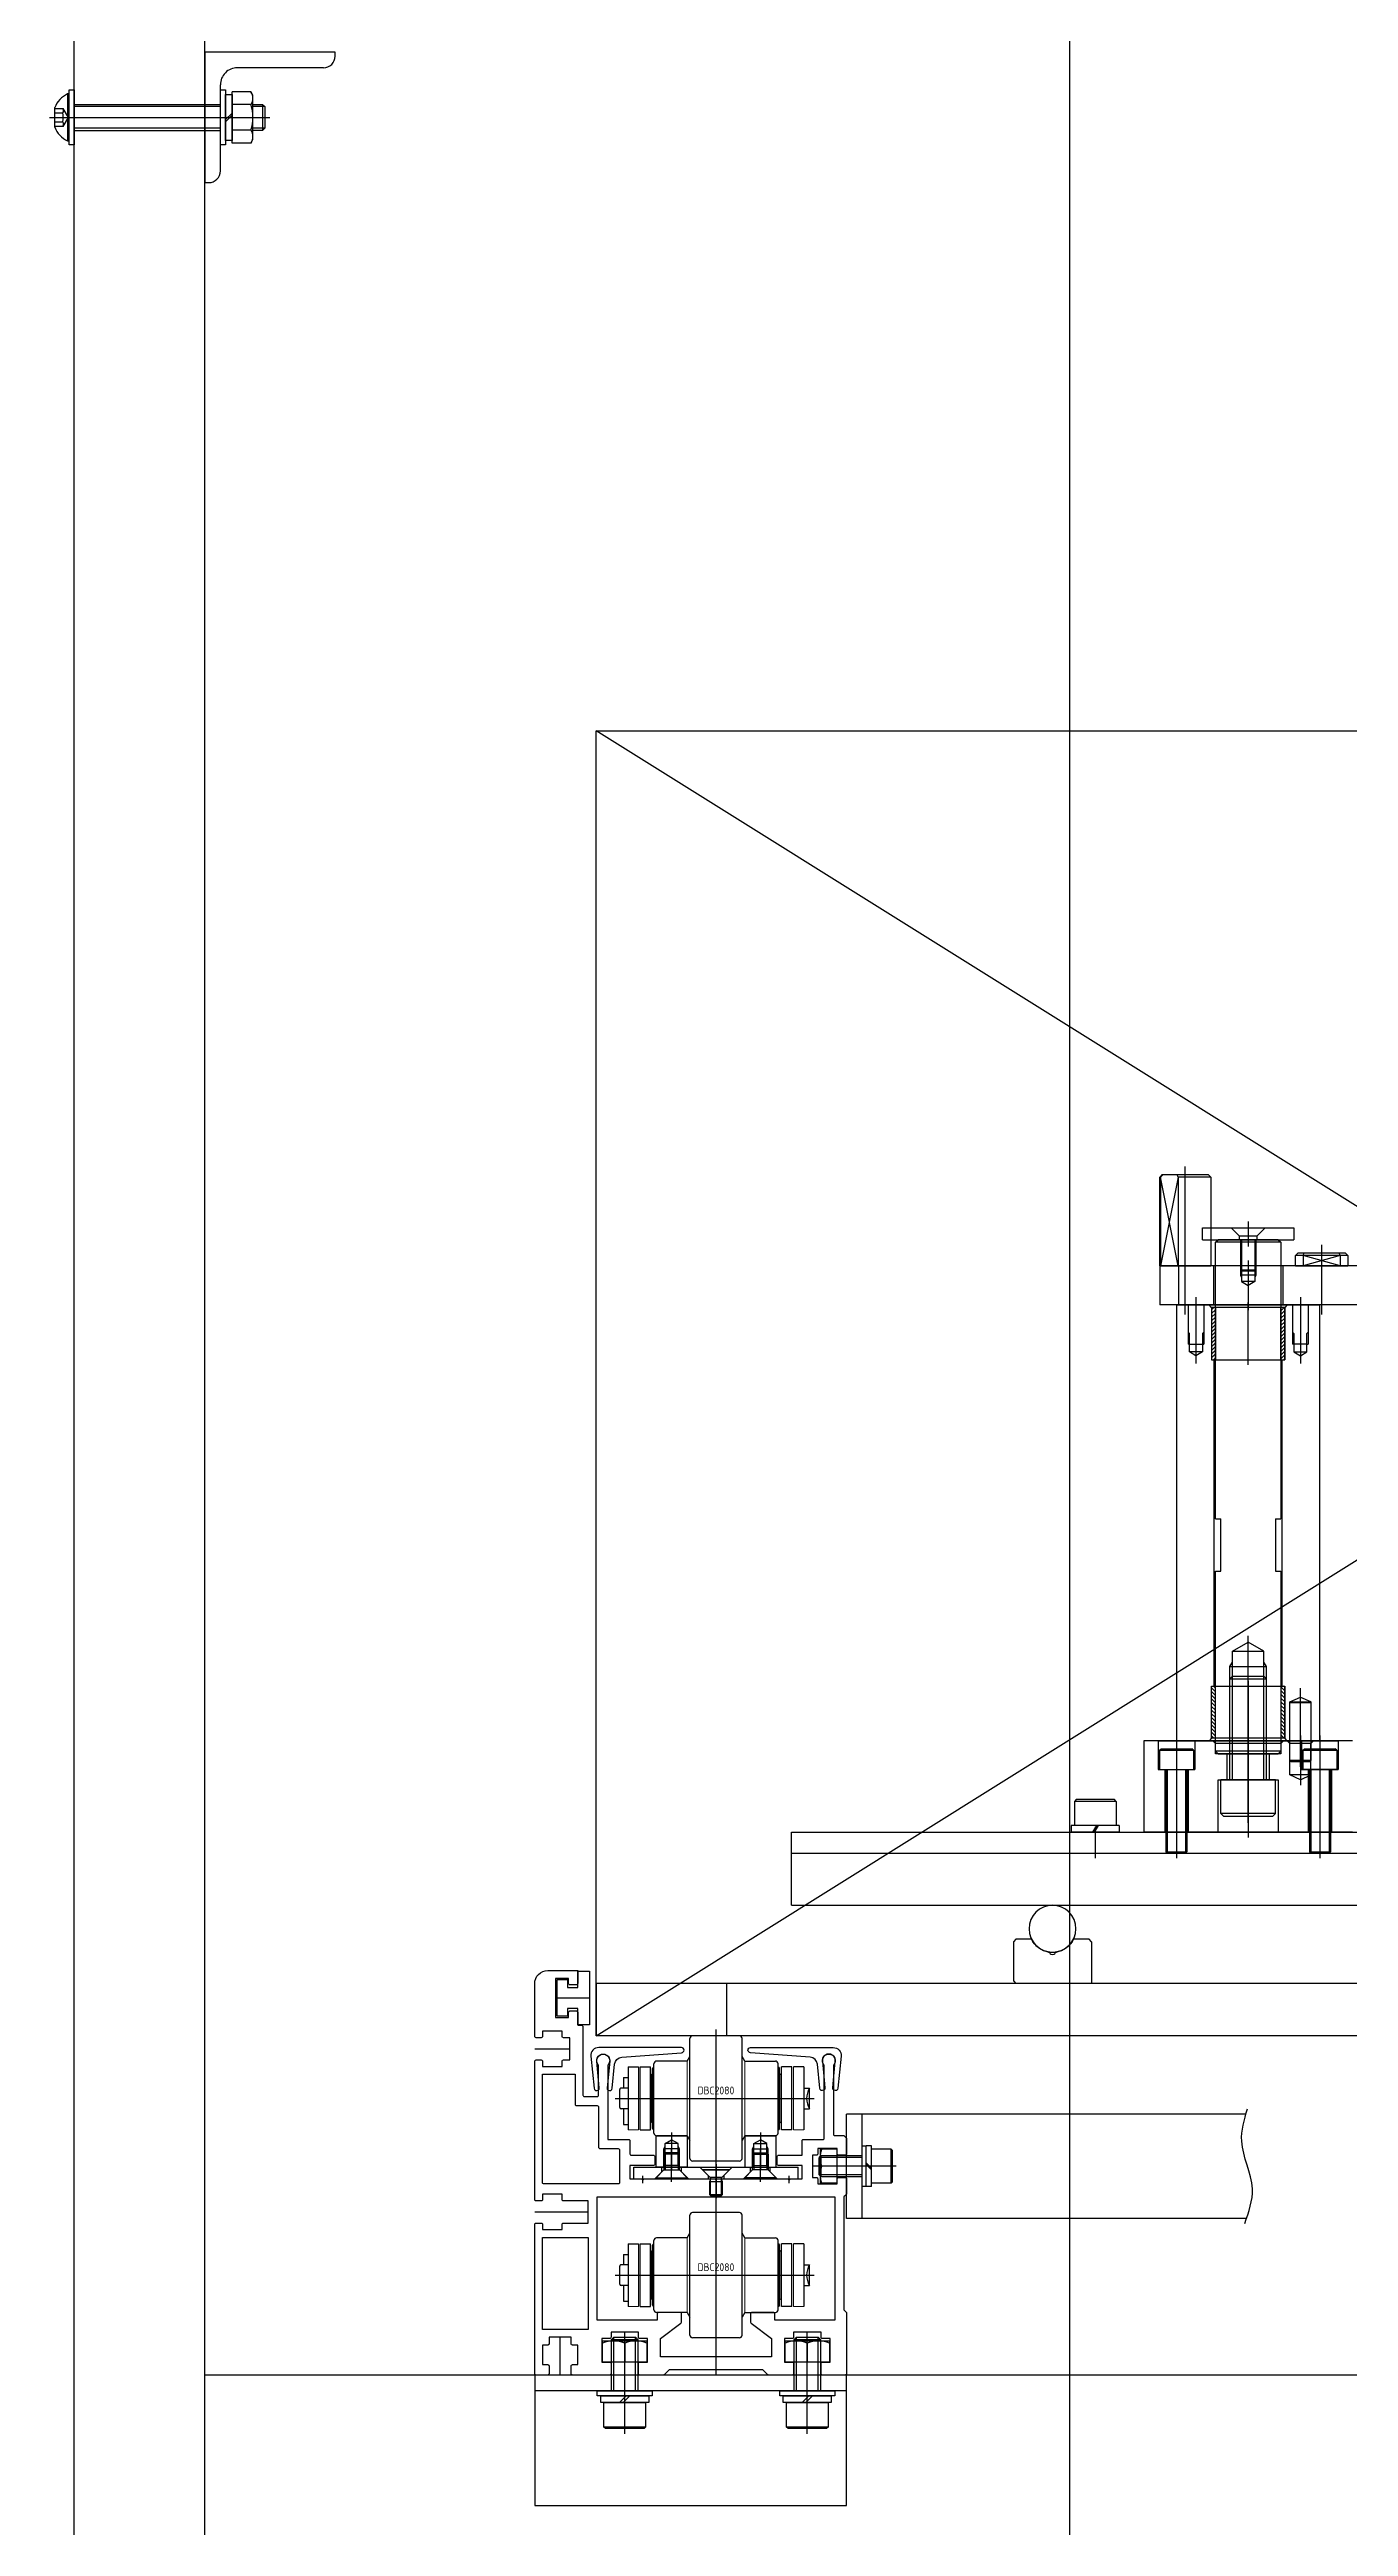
# Model space of a CAD drawing. Header units: millimetres. Extents: x 5349504 to 6791112, y -2212455 to -2153443.
# Drawn here: x 6344528 to 6345026, y -2200462 to -2199513 of the extents above; entities that cross this region are included whole.
import ezdxf

# ---------------------------------------------------------------- set-up
doc = ezdxf.new("R2010")
doc.units = ezdxf.units.MM
doc.header["$LTSCALE"] = 400
doc.linetypes.add('CEN', pattern=[62, 60, -1, 0, -1])
doc.layers.get('0').update_dxf_attribs({"lineweight": 9})
for name, color, linetype in [('CEN', 1, 'CEN'), ('EQUIP', 8, 'Continuous'), ('GRND', 8, 'Continuous')]:
    doc.layers.add(name, color=color, linetype=linetype)
doc.styles.add('F', font='isocp.shx', dxfattribs={"width": 0.8, "height": 3, "bigfont": 'whgtxt.shx'})

# ---------------------------------------------------------------- blocks, each defined once
blk = doc.blocks.new('A$C6F2A16E7')
for points in [[(-43.75, -85.25), (-40.75, -85.25, -0.414214), (-40.25, -85.75), (-40.25, -89.75, -0.414214), (-40.75, -90.25), (-55, -90.25, -0.414214), (-55.5, -89.75), (-55.5, -86.75, -0.414214), (-55, -86.25), (-53, -86.25), (-53, -78.75), (-55, -78.75, -0.414214), (-55.5, -78.25), (-55.5, -75.75), (-64, -75.75), (-64, -78.25, -0.414214), (-64.5, -78.75), (-66.5, -78.75), (-66.5, -86.25), (-64.5, -86.25, -0.414214), (-64, -86.75), (-64, -89.75, -0.414214), (-64.5, -90.25), (-69, -90.25, -0.414214), (-69.5, -89.75), (-69.5, -32.5, -0.414214), (-69, -32), (-67, -32, -0.414214), (-66.5, -32.5), (-66.5, -34.5), (-59, -34.5), (-59, -32.5, -0.414214), (-58.5, -32), (-49, -32), (-49, -23.5), (-58.5, -23.5, -0.414214), (-59, -23), (-59, -21), (-66.5, -21), (-66.5, -23, -0.414214), (-67, -23.5), (-69, -23.5, -0.414214), (-69.5, -23), (-69.5, 30, -0.414214), (-69, 30.5), (-67, 30.5, -0.414214), (-66.5, 30), (-66.5, 28), (-59, 28), (-59, 30, -0.414214), (-58.5, 30.5), (-56, 30.5), (-56, 39), (-58.5, 39, -0.414214), (-59, 39.5), (-59, 41.5), (-66.5, 41.5), (-66.5, 39.5, -0.414214), (-67, 39), (-69, 39, -0.414214), (-69.5, 39.5), (-69.5, 59.75, -0.414214), (-64.5, 64.75), (-53, 64.75), (-53, 59.75, -0.414214), (-53.5, 59.25), (-56, 59.25, -0.414214), (-56.5, 59.75), (-56.5, 61.75), (-61.5, 61.75), (-61.5, 46.75), (-56.5, 46.75), (-56.5, 48.75, -0.414214), (-56, 49.25), (-53.5, 49.25, -0.414214), (-53, 48.75), (-53, 43.75), (-51.5, 43.75, -0.414214), (-51, 43.25), (-51, 17, 0.414214), (-50.5, 16.5), (-45.5, 16.5, 0.414214), (-45, 17), (-45, 28.46, -2.448775), (-41.5, 28.46), (-41.5, 0), (-33.5, 0, -0.414214), (-33, -0.5), (-33, -5.5, 0.414214), (-32.5, -6), (-24, -6, -0.414214), (-23.5, -6.5), (-23.5, -9.5, -0.414214), (-24, -10), (-33, -10), (-33, -15.04), (-28.5, -15.04), (-28, -15.54), (-27.5, -15.04), (-0.5, -15.04), (0, -15.54), (0.5, -15.04), (27.5, -15.04), (28, -15.54), (28.5, -15.04), (33, -15.04), (33, -10), (24, -10, -0.414214), (23.5, -9.5), (23.5, -6.5, -0.414214), (24, -6), (33, -6), (33, -0.5, -0.414214), (33.5, 0), (41, 0, 0.414214), (41.5, 0.5), (41.5, 28.46, -2.448775), (45, 28.46), (45, 2, 0.414214), (45.5, 1.5), (49, 1.5), (49.85, 0.65, -0.198912), (50, 0.29), (50, -5.5, -0.414214), (49.5, -6), (47, -6, -0.414214), (46.5, -5.5), (46.5, -3.5), (39, -3.5), (39, -5.5, -0.414214), (38.5, -6), (37, -6), (37, -14.5), (38.5, -14.5, -0.414214), (39, -15), (39, -17), (46.5, -17), (46.5, -15, -0.414214), (47, -14.5), (49.5, -14.5, -0.414214), (50, -15), (50, -20.79, -0.198912), (49.85, -21.15), (49, -22), (49, -65.25), (49.85, -66.1, -0.198912), (50, -66.46), (50, -89.75, -0.414214), (49.5, -90.25), (40.75, -90.25, -0.414214), (40.25, -89.75), (40.25, -85.75, -0.414214), (40.75, -85.25), (43.75, -85.25), (43.75, -76.25), (40.75, -76.25, -0.414214), (40.25, -75.75), (40.25, -73.75), (29.75, -73.75), (29.75, -75.75, -0.414214), (29.25, -76.25), (26.25, -76.25), (26.25, -85.25), (29.25, -85.25, -0.414214), (29.75, -85.75), (29.75, -89.75, -0.414214), (29.25, -90.25), (20.21, -90.25, -0.198912), (19.85, -90.1), (18, -88.25), (-18, -88.25), (-19.85, -90.1, -0.198912), (-20.21, -90.25), (-29.25, -90.25, -0.414214), (-29.75, -89.75), (-29.75, -85.75, -0.414214), (-29.25, -85.25), (-26.25, -85.25), (-26.25, -76.25), (-29.25, -76.25, -0.414214), (-29.75, -75.75), (-29.75, -73.75), (-40.25, -73.75), (-40.25, -75.75, -0.414214), (-40.75, -76.25), (-43.75, -76.25)], [(-37, -4), (-37, -16.5, -0.414214), (-37.5, -17), (-66, -17, -0.414214), (-66.5, -16.5), (-66.5, 25), (-54, 25), (-54, 13.5, 0.414214), (-53.5, 13), (-45.5, 13, -0.414214), (-45, 12.5), (-45, -3, 0.414214), (-44.5, -3.5), (-37.5, -3.5, -0.414214)], [(-13.45, -70.4, 0.236068), (-13.25, -70), (-13.25, -66.75, 0.414214), (-13.75, -66.25), (-22, -66.25, 0.414214), (-22.5, -66.75), (-22.5, -69.25), (-45.5, -69.25), (-45.5, -22), (45.5, -22), (45.5, -69.25), (22.5, -69.25), (22.5, -66.75, 0.414214), (22, -66.25), (13.75, -66.25, 0.414214), (13.25, -66.75), (13.25, -70, 0.236068), (13.45, -70.4), (21.25, -76.25), (21.25, -83.25), (-21.25, -83.25), (-21.25, -76.25)]]:
    blk.add_lwpolyline(points, format="xyb", close=True)
blk.add_lwpolyline([(-66.5, -72.75), (-66.5, -37.5), (-49, -37.5), (-49, -72.75)], close=True)
at = {"layer": 'EQUIP'}
for p, q in [((-61.5, 54.25), (-53, 54.25)), ((-69.5, 34.75), (-56, 34.75)), ((0, -90.25), (0, 0)), ((-28, -16.66), (-28, -13.96)), ((28, -16.66), (28, -13.96)), ((50, -10.25), (37, -10.25)), ((-69.5, -27.75), (-49, -27.75)), ((-59.75, -90.25), (-59.75, -75.75)), ((-35, -90.25), (-35, -73.75)), ((35, -90.25), (35, -73.75))]:
    blk.add_line(p, q, dxfattribs=at)
blk = doc.blocks.new('A$C00A011E8')
for p, q in [((7.9, 10.25), (12.4, 10.25)), ((7.9, 4), (7.9, 10.25)), ((12.4, 10.25), (12.4, -10.25)), ((0, 7), (4, 7)), ((0, -7), (0, 7)), ((4, 7), (4, 4)), ((4, 4), (7.9, 4)), ((4, -7), (0, -7)), ((7.9, -4), (4, -4)), ((4, -4), (4, -7)), ((7.9, -10.25), (7.9, -4)), ((12.4, -10.25), (7.9, -10.25))]:
    blk.add_line(p, q)
at = {"layer": 'EQUIP'}
blk.add_line((0, 0), (12.4, 0), dxfattribs=at)
blk = doc.blocks.new('A$C70BC12A1')
blk.add_lwpolyline([(-6, 0), (6, 0), (6, 12), (-6, 12)], close=True)
at = {"layer": 'EQUIP'}
for p, q in [((-2.46, 9), (0, 10.42)), ((0, 13.2), (0, -1.2)), ((2.46, 9), (0, 10.42)), ((-3, 7), (-2.46, 7.94)), ((-3, 7), (3, 7)), ((-3, 0), (-3, 7)), ((-3, 0), (-2.46, 0.54)), ((-2.46, 9), (2.46, 9)), ((-2.46, 0.54), (-2.46, 9)), ((-2.46, 0.54), (2.46, 0.54)), ((2.46, 0.54), (2.46, 9)), ((3, 7), (2.46, 7.94)), ((3, 0), (2.46, 0.54)), ((3, 0), (3, 7))]:
    blk.add_line(p, q, dxfattribs=at)
blk = doc.blocks.new('A$C21DB73E4')
for p, q in [((-3, -0.54), (-2.46, 0)), ((-2.46, 0), (2.46, 0)), ((2.46, 0), (3, -0.54)), ((-3, -6.6), (-6, -9.6)), ((-3, -6.6), (-3, -0.54)), ((-3, -0.54), (3, -0.54)), ((3, -6.6), (-3, -6.6)), ((3, -0.54), (3, -6.6)), ((6, -9.6), (3, -6.6)), ((-6, -9.6), (-6, -10)), ((6, -9.6), (-6, -9.6)), ((-6, -10), (6, -10)), ((6, -10), (6, -9.6))]:
    blk.add_line(p, q)
at = {"layer": 'EQUIP'}
for p, q in [((-2.46, 0), (-2.46, -6.6)), ((0, -11.12), (0, 1.22)), ((2.46, 0), (2.46, -6.6))]:
    blk.add_line(p, q, dxfattribs=at)
blk = doc.blocks.new('A$C6F9874AD')
for p, q in [((-5, 5.7), (5, 5.7)), ((2.5, 1.45), (-2.5, 1.45)), ((2.5, -3.57), (-2.5, -3.57))]:
    blk.add_line(p, q)
blk.add_lwpolyline([(-2.25, 2.95), (2.25, 2.95), (5, 5.7), (5, 6), (-5, 6), (-5, 5.7), (-2.25, 2.95)])
blk.add_lwpolyline([(2.25, 2.95, 0.288357), (2.07, 2.45), (2.07, 2.2), (2.5, 1.45), (2.5, -3.57), (2.07, -4), (-2.07, -4), (-2.5, -3.57), (-2.5, 1.45), (-2.07, 2.2), (-2.07, 2.45, 0.288357), (-2.25, 2.95)], format="xyb")
at = {"layer": 'EQUIP'}
for p, q in [((-2.07, -4), (-2.07, 2.2)), ((0, 7), (0, -5)), ((2.07, -4), (2.07, 2.2))]:
    blk.add_line(p, q, dxfattribs=at)
blk = doc.blocks.new('A$C63C32A81')
for p, q in [((31.5, 0), (-31.5, 0)), ((-31.5, -4.5), (-31.5, 0)), ((31.5, -4.5), (31.5, 0)), ((31.5, -4.5), (-31.5, -4.5))]:
    blk.add_line(p, q)
at = {"layer": 'EQUIP'}
for p, q in [((-20.75, -1.85), (-20.75, 0)), ((-17, -5.63), (-17, 1.12)), ((-13.25, -1.85), (-13.25, 0)), ((-3, -3.25), (-6.25, 0)), ((0, 1.12), (0, -5.63)), ((0, 1.12), (0, -5.63)), ((3, -3.25), (6.25, 0)), ((13.25, -1.85), (13.25, 0)), ((17, -5.63), (17, 1.12)), ((20.75, -1.85), (20.75, 0)), ((-20.75, -1.85), (-23.4, -4.5)), ((-13.25, -1.85), (-10.6, -4.5)), ((-3, -3.25), (-3, -4.5)), ((3, -3.25), (3, -4.5)), ((13.25, -1.85), (10.6, -4.5)), ((20.75, -1.85), (23.4, -4.5))]:
    blk.add_line(p, q, dxfattribs=at)
blk = doc.blocks.new('A$C1BD1613E')
at = {"extrusion": (0, 0, -1), "zscale": -1}
blk.add_blockref('A$C70BC12A1', (17, 0), dxfattribs=at)
for name, p in [('A$C70BC12A1', (17, 0)), ('A$C63C32A81', (0, 0))]:
    blk.add_blockref(name, p)
at = {"layer": 'EQUIP', "extrusion": (0, 0, -1), "zscale": -1}
blk.add_blockref('A$C21DB73E4', (17, 5.5), dxfattribs=at)
at = {"layer": 'EQUIP'}
for name, p in [('A$C6F9874AD', (0, -6.95)), ('A$C21DB73E4', (17, 5.5))]:
    blk.add_blockref(name, p, dxfattribs=at)
blk = doc.blocks.new('A$C0E4A51D9')
for p, q in [((-10, -23), (-10, 23)), ((9, 24), (-9, 24)), ((10, -23), (10, 23)), ((-33.7, 12.05), (-29.7, 12.05)), ((-33.7, 12.05), (-33.7, -12.05)), ((-29.1, 12.05), (-25.1, 12.05)), ((-29.1, -12.05), (-29.1, 12.05)), ((-25.1, -12.05), (-25.1, 12.05)), ((-24.3, -11.5), (-24.3, 11.5)), ((-23.8, -13.29), (-23.8, 13.29)), ((-11, 14.29), (-22.8, 14.29)), ((-11, 14.29), (-10, 16.07)), ((11, 14.29), (10, 16.07)), ((11, 14.29), (22.8, 14.29)), ((23.8, -13.29), (23.8, 13.29)), ((24.3, -11.5), (24.3, 11.5)), ((25.1, -12.05), (25.1, 12.05)), ((29.1, 12.05), (25.1, 12.05)), ((29.1, -12.05), (29.1, 12.05)), ((33.7, 12.05), (29.7, 12.05)), ((33.7, 12.05), (33.7, -12.05)), ((-36.9, -3.46), (-36.9, 3.47)), ((-33.7, 3.97), (-36.4, 3.97)), ((-35.4, 7.97), (-35.4, 3.97)), ((-35.4, 7.97), (-33.7, 7.97)), ((-24.8, 8.65), (-24.8, -8.65)), ((24.8, 8.65), (24.8, -8.65)), ((33.7, 3.97), (35.8, 3.97)), ((35.8, -3.96), (35.8, 3.97)), ((-33.7, -3.96), (-36.4, -3.96)), ((-35.4, -3.96), (-35.4, -9.96)), ((33.7, -3.96), (35.8, -3.96)), ((-35.4, -9.96), (-33.7, -9.96)), ((-29.1, -12.05), (-25.1, -12.05)), ((-11, -14.29), (-22.8, -14.29)), ((-11, -14.29), (-10, -16.07)), ((11, -14.29), (10, -16.07)), ((11, -14.29), (22.8, -14.29)), ((29.1, -12.05), (25.1, -12.05)), ((9, -24), (-9, -24))]:
    blk.add_line(p, q)
at = {"lineweight": 0}
for p, q in [((-29.7, -12.05), (-29.7, 12.05)), ((-11, 14.29), (-11, -14.29)), ((11, 14.29), (11, -14.29)), ((29.7, -12.05), (29.7, 12.05)), ((-29.7, -12.05), (-33.7, -12.05)), ((29.7, -12.05), (33.7, -12.05))]:
    blk.add_line(p, q, dxfattribs=at)
for centre, radius, start, end in [((-9, 23), 1, 90, 180), ((9, 23), 1, 0, 90), ((-23.8, 11.5), 0.5, 90, 180), ((-22.8, 13.29), 1, 90, 180), ((22.8, 13.29), 1, 0, 90), ((23.8, 11.5), 0.5, 0, 90), ((-36.4, 3.47), 0.5, 90, 180), ((42.75, 0), 8, 150.28903, 209.71097), ((-36.4, -3.46), 0.5, 180, 270), ((-23.8, -11.5), 0.5, 180, 270), ((-22.8, -13.29), 1, 180, 270), ((22.8, -13.29), 1, 270, 0), ((23.8, -11.5), 0.5, 270, 0), ((-9, -23), 1, 180, 270), ((9, -23), 1, 270, 0)]:
    blk.add_arc(centre, radius, start, end)
for centre, start, end in [((-23.8, 8.65), 120, 180), ((23.8, 8.65), 0, 60), ((-23.8, -8.65), 180, 240), ((23.8, -8.65), 300, 0)]:
    blk.add_arc(centre, 1, start, end, dxfattribs=at)
at = {"layer": 'EQUIP'}
for p, q in [((0, -26.4), (0, 26.4)), ((-38.72, 0), (37.62, 0))]:
    blk.add_line(p, q, dxfattribs=at)
at = {"layer": 'EQUIP', "lineweight": 0, "style": 'F'}
blk.add_text('DBC2080', height=3, dxfattribs=at).set_placement((-7.1, 1.55))
blk = doc.blocks.new('A$C02EA7444')
blk.add_lwpolyline([(1.5, -10.4, 1), (3.5, -10.6), (4.39, -1.4, -0.365037), (7.15, 1.3), (30, 3, 1), (30, 5), (-1.7, 5, 0.442767), (-4.69, 1.71), (-3.5, -10.6, 1), (-1.5, -10.4), (-2.49, -0.24, -1.10147), (2.49, -0.24)], format="xyb", close=True)
blk = doc.blocks.new('A$C4C463F46')
for p, q in [((8.5, 8), (-8.5, 8)), ((-8.5, 0), (-8.5, 8)), ((8.5, 0), (-8.5, 0)), ((0, 7.24), (0, 0)), ((8.5, 8), (8.5, 0))]:
    blk.add_line(p, q)
for centre in [(-4.25, -4.27), (4.25, -4.27)]:
    blk.add_arc(centre, 12.27, 69.72972, 110.27028)
blk = doc.blocks.new('A$C514337F8')
for p, q in [((-5, 19.69), (5, 19.69)), ((0.54, -2), (-1.96, -4.5)), ((1.96, -2), (-0.54, -4.5)), ((8, -13.9), (-8, -13.9))]:
    blk.add_line(p, q)
blk.add_lwpolyline([(-5, 0), (-5, 19.69), (-4.19, 20.5), (4.19, 20.5), (5, 19.69), (5, 0)])
for points in [[(-10.5, -2), (-10.5, 0), (10.5, 0), (10.5, -2)], [(-9.2, -4.5), (-9.2, -2), (9.2, -2), (9.2, -4.5)], [(8, -4.5), (8, -13.9), (7.4, -14.5), (-7.4, -14.5), (-8, -13.9), (-8, -4.5)]]:
    blk.add_lwpolyline(points, close=True)
at = {"layer": 'EQUIP'}
for p, q in [((-4.19, 0), (-4.19, 20.5)), ((0, -16.5), (0, 22.5)), ((4.19, 0), (4.19, 20.5))]:
    blk.add_line(p, q, dxfattribs=at)
blk = doc.blocks.new('A$C44822883')
for p, q in [((50, 0), (0, 0)), ((0, 0), (0, -50)), ((50, -1.5), (50, 0)), ((45.5, -6), (12.5, -6)), ((6, -45.5), (6, -12.5)), ((0, -50), (1.5, -50))]:
    blk.add_line(p, q)
for centre, radius, start, end in [((12.5, -12.5), 6.5, 90, 180), ((45.5, -1.5), 4.5, 270, 0), ((1.5, -45.5), 4.5, 270, 0)]:
    blk.add_arc(centre, radius, start, end)
blk = doc.blocks.new('A$C19D306F1')
for p, q in [((-34.75, -10.5), (-34.75, 10.5)), ((-34.75, 10.5), (-32.75, 10.5)), ((-32.75, 10.5), (-32.75, -10.5)), ((23.25, 10.5), (25.25, 10.5)), ((23.25, -10.5), (23.25, 10.5)), ((25.25, 10.5), (25.25, -10.5)), ((27.75, -9.82), (27.75, 9.82)), ((34.99, 9.82), (27.75, 9.82)), ((35.75, 8.5), (34.99, 9.82)), ((-40.25, -3.78), (-40.25, 3.78)), ((-35.35, 9), (-35.35, -9)), ((-34.75, 9), (-35.35, 9)), ((-34.75, -9), (-34.75, 9)), ((-32.75, 5), (23.25, 5)), ((25.25, 8.8), (27.75, 8.8)), ((25.25, -8.8), (25.25, 8.8)), ((27.75, 1.67), (25.25, -0.83)), ((27.75, 0.83), (25.25, -1.67)), ((27.75, 8.8), (27.75, -8.8)), ((34.99, 4.91), (27.75, 4.91)), ((35.75, -8.5), (35.75, 8.5)), ((35.75, 5), (39.44, 5)), ((39.44, 5), (40.25, 4.19)), ((39.44, 5), (39.44, -5)), ((40.25, 4.19), (40.25, -4.19)), ((-35.35, -9), (-34.75, -9)), ((-32.75, -5), (23.25, -5)), ((27.75, -8.8), (25.25, -8.8)), ((34.99, -4.91), (27.75, -4.91)), ((34.99, -9.82), (35.75, -8.5)), ((39.44, -5), (35.75, -5)), ((40.25, -4.19), (39.44, -5)), ((-32.75, -10.5), (-34.75, -10.5)), ((25.25, -10.5), (23.25, -10.5)), ((34.99, -9.82), (27.75, -9.82))]:
    blk.add_line(p, q)
for centre, radius, start, end in [((31.41, 7.36), 4.34, 325.59101, 34.40899), ((-30.99, 0), 10, 115.84193, 157.80293), ((18.75, -0.12), 17, 0.40019, 17.1986), ((18.75, 0.12), 17, 342.8014, 359.59981), ((-30.99, 0), 10, 202.19707, 244.15807), ((31.41, -7.36), 4.34, 325.59101, 34.40899)]:
    blk.add_arc(centre, radius, start, end)
at = {"layer": 'EQUIP'}
for p, q in [((-42.25, 0), (42.25, 0)), ((-40.25, 3.46), (-37.13, 3.46)), ((-40.25, 1.73), (-37.13, 1.73)), ((-37.13, 3.46), (-35.13, 0)), ((-35.13, 0), (-37.13, -3.46)), ((23.25, 4.19), (-32.75, 4.19)), ((40.25, 4.19), (35.75, 4.19)), ((-40.25, -1.73), (-37.13, -1.73)), ((-37.13, -3.46), (-40.25, -3.46)), ((23.25, -4.19), (-32.75, -4.19)), ((40.25, -4.19), (35.75, -4.19))]:
    blk.add_line(p, q, dxfattribs=at)
for centre, radius, start, end in [((-38.4, 2.6), 1.53, 325.60999, 34.39001), ((-46.98, 0), 10, 350.02491, 9.97509), ((-38.4, -2.6), 1.53, 325.60999, 34.39001)]:
    blk.add_arc(centre, radius, start, end, dxfattribs=at)
blk = doc.blocks.new('A$C65627FEB')
at = {"layer": 'EQUIP'}
for p, q in [((174.28, 333.06), (174.28, 276.37)), ((164.28, 329), (165.28, 330)), ((164.28, 329), (176.77, 329)), ((164.28, 329), (164.28, 295)), ((182.91, 330), (165.28, 330)), ((176.77, 329), (177.21, 330)), ((176.77, 329), (176.77, 295)), ((176.77, 329), (183.55, 295)), ((176.77, 295), (183.55, 329)), ((182.55, 330), (183.55, 329)), ((182.91, 330), (183.91, 329)), ((183.55, 329), (183.91, 329)), ((183.55, 329), (183.55, 295)), ((183.91, 295), (183.91, 329)), ((143.5, 309.5), (132.5, 309.5)), ((132.5, 309.5), (132.5, 305)), ((146.7, 305), (132.5, 305)), ((138.5, 305), (137.5, 304)), ((137.5, 304), (162.5, 304)), ((137.5, 304), (137.5, 198)), ((138.5, 305), (161.5, 305)), ((156.5, 309.5), (143.5, 309.5)), ((143.5, 309.5), (146.7, 306.3)), ((146.7, 306.3), (153.3, 306.3)), ((146.7, 306.3), (146.7, 305)), ((153.3, 305), (146.7, 305)), ((147, 305), (153, 305)), ((147, 305), (147, 293.39)), ((147.5, 305), (147.5, 292.89)), ((150, 311.93), (150, 302.43)), ((152.5, 305), (152.5, 292.89)), ((153, 305), (153, 293.39)), ((153.3, 306.3), (156.5, 309.5)), ((153.3, 305), (153.3, 306.3)), ((167.5, 305), (153.3, 305)), ((167.5, 309.5), (156.5, 309.5)), ((162.5, 304), (161.5, 305)), ((162.5, 198), (162.5, 304)), ((167.5, 305), (167.5, 309.5)), ((72.03, 295), (183.91, 295)), ((111.83, 299), (112.83, 300)), ((111.83, 299), (131.83, 299)), ((111.83, 299), (111.83, 295)), ((131.83, 295), (111.83, 295)), ((130.83, 300), (112.83, 300)), ((114.69, 299), (115.12, 300)), ((114.69, 299), (128.97, 295)), ((114.69, 299), (114.69, 295)), ((114.69, 295), (128.97, 299)), ((121.83, 303.06), (121.83, 276.37)), ((128.97, 299), (128.54, 300)), ((128.97, 299), (128.97, 295)), ((130.83, 300), (131.83, 299)), ((131.83, 295), (131.83, 299)), ((136.75, 295), (136.75, 280)), ((150, 297), (150, 278)), ((163.25, 295), (163.25, 280)), ((183.91, 295), (164.28, 295)), ((176.71, 295), (176.71, 280)), ((183.91, 295), (183.91, 280)), ((147, 293.39), (147, 291.37)), ((147, 293.39), (153, 293.39)), ((147.5, 292.89), (147, 293.39)), ((147, 291.37), (147.5, 290.51)), ((147, 291.37), (153, 291.37)), ((147.5, 292.89), (147.5, 288.93)), ((147.5, 292.89), (152.5, 292.89)), ((147.5, 288.93), (150, 287.48)), ((147.5, 288.93), (152.5, 288.93)), ((152.5, 288.93), (150, 287.48)), ((152.5, 292.89), (153, 293.39)), ((152.5, 292.89), (152.5, 288.93)), ((153, 291.37), (152.5, 290.51)), ((153, 293.39), (153, 291.37)), ((72.03, 280), (183.91, 280)), ((177.5, 280), (122.5, 280)), ((122.5, 113), (122.5, 280)), ((127, 280), (127, 269.61)), ((130, 283), (130, 257.56)), ((133, 280), (133, 269.61)), ((135, 280), (136, 279)), ((136, 259), (136, 279)), ((136, 279), (137.5, 279)), ((136, 279), (136, 259)), ((136, 279), (164, 279)), ((136, 277.82), (137.5, 276.32)), ((136, 276.4), (137.5, 274.9)), ((136.23, 279), (137.5, 277.73)), ((137.5, 259), (137.5, 279)), ((150, 257), (150, 281)), ((162.5, 279), (164, 279)), ((162.5, 279), (162.5, 259)), ((162.5, 278.19), (164, 276.69)), ((162.5, 276.77), (164, 275.27)), ((162.5, 275.36), (164, 273.86)), ((163.1, 279), (164, 278.1)), ((164, 279), (165, 280)), ((164, 279), (164, 259)), ((164, 279), (164, 259)), ((167, 280), (167, 269.61)), ((170, 283), (170, 257.56)), ((173, 280), (173, 269.61)), ((177.5, 280), (177.5, 113)), ((127, 269.61), (127.5, 269.11)), ((127, 269.61), (127, 265)), ((127.5, 265), (127.5, 269.11)), ((132.5, 269.11), (133, 269.61)), ((132.5, 269.11), (132.5, 265)), ((133, 269.61), (133, 265)), ((136, 274.99), (137.5, 273.49)), ((136, 273.57), (137.5, 272.07)), ((136, 272.16), (137.5, 270.66)), ((136, 270.75), (137.5, 269.25)), ((136, 269.33), (137.5, 267.83)), ((136, 267.92), (137.5, 266.42)), ((136, 266.5), (137.5, 265)), ((162.5, 273.94), (164, 272.44)), ((162.5, 272.53), (164, 271.03)), ((162.5, 271.12), (164, 269.62)), ((162.5, 269.7), (164, 268.2)), ((162.5, 268.29), (164, 266.79)), ((162.5, 266.87), (164, 265.37)), ((167, 269.61), (167, 265)), ((167.5, 269.11), (167, 269.61)), ((167.5, 269.11), (167.5, 265)), ((173, 269.61), (172.5, 269.11)), ((172.5, 265), (172.5, 269.11)), ((173, 269.61), (173, 265)), ((127.5, 265), (127, 265)), ((127.5, 265), (132.5, 265)), ((127.5, 262), (127.5, 265)), ((130, 260.56), (127.5, 262)), ((132.5, 262), (127.5, 262)), ((132.5, 262), (130, 260.56)), ((132.5, 265), (133, 265)), ((132.5, 265), (132.5, 262)), ((136, 265.09), (137.5, 263.59)), ((136, 263.67), (137.5, 262.17)), ((136, 262.26), (137.5, 260.76)), ((136, 260.85), (137.5, 259.35)), ((136, 259.43), (136.43, 259)), ((137.5, 259), (136, 259)), ((164, 259), (136, 259)), ((137, 134), (137, 259)), ((162.5, 265.46), (164, 263.96)), ((162.5, 264.04), (164, 262.54)), ((162.5, 262.63), (164, 261.13)), ((162.5, 261.22), (164, 259.72)), ((162.5, 259.8), (163.3, 259)), ((164, 259), (162.5, 259)), ((163, 134), (163, 259)), ((167.5, 265), (167, 265)), ((172.5, 265), (167.5, 265)), ((167.5, 265), (167.5, 262)), ((167.5, 262), (172.5, 262)), ((167.5, 262), (170, 260.56)), ((170, 260.56), (172.5, 262)), ((172.5, 262), (172.5, 265)), ((172.5, 265), (173, 265)), ((139.5, 198), (137.5, 198)), ((139.5, 198), (139.5, 178)), ((162.5, 198), (160.5, 198)), ((160.5, 178), (160.5, 198)), ((139.5, 178), (137.5, 178)), ((137.5, 178), (137.5, 109)), ((162.5, 178), (160.5, 178)), ((162.5, 109), (162.5, 178)), ((150, 106), (150, 153.22)), ((150, 81.6), (150, 152.61)), ((143, 141.46), (144, 143.19)), ((143, 141.46), (144, 143.19)), ((144, 147.31), (150, 150.77)), ((144, 147.31), (150, 150.77)), ((144, 137.78), (144, 147.31)), ((156, 147.31), (144, 147.31)), ((156, 147.31), (144, 147.31)), ((144, 137.78), (144, 147.31)), ((156, 147.31), (150, 150.77)), ((156, 147.31), (150, 150.77)), ((156, 137.78), (156, 147.31)), ((156, 137.78), (156, 147.31)), ((157, 141.46), (156, 143.19)), ((157, 141.46), (156, 143.19)), ((130, 111), (130, 133.15)), ((136, 133.57), (136.43, 134)), ((137.5, 134), (136, 134)), ((136, 134), (136, 114)), ((136, 114), (136, 134)), ((164, 134), (136, 134)), ((136, 132.15), (137.5, 133.65)), ((137.5, 134), (137.5, 114)), ((143, 136.78), (143, 141.46)), ((157, 141.46), (143, 141.46)), ((157, 141.46), (143, 141.46)), ((143, 136.78), (143, 141.46)), ((143, 136.78), (144, 137.78)), ((143, 136.78), (144, 137.78)), ((157, 136.78), (143, 136.78)), ((143, 98), (143, 136.78)), ((143, 108), (143, 136.78)), ((157, 136.78), (143, 136.78)), ((156, 137.78), (144, 137.78)), ((144, 98), (144, 137.78)), ((144, 108), (144, 137.78)), ((156, 137.78), (144, 137.78)), ((150, 136), (150, 112)), ((157, 136.78), (156, 137.78)), ((156, 98), (156, 137.78)), ((156, 108), (156, 137.78)), ((157, 136.78), (156, 137.78)), ((157, 136.78), (157, 141.46)), ((157, 136.78), (157, 141.46)), ((157, 98), (157, 136.78)), ((157, 108), (157, 136.78)), ((162.5, 133.2), (163.3, 134)), ((162.5, 114), (162.5, 134)), ((164, 134), (162.5, 134)), ((162.5, 131.78), (164, 133.28)), ((164, 114), (164, 134)), ((164, 114), (164, 134)), ((126.04, 128.02), (126, 128)), ((126, 127.5), (126.5, 128)), ((126, 128), (126, 113)), ((134, 128), (126, 128)), ((126, 127.5), (134, 127.5)), ((126, 127.5), (126, 105.5)), ((130, 129.73), (126.04, 128.02)), ((133.5, 128), (126.5, 128)), ((130, 103), (130, 130)), ((134, 128), (130, 129.73)), ((133.5, 128), (134, 127.5)), ((134, 113), (134, 128)), ((134, 105.5), (134, 127.5)), ((136, 130.74), (137.5, 132.24)), ((136, 129.33), (137.5, 130.83)), ((136, 127.91), (137.5, 129.41)), ((136, 126.5), (137.5, 128)), ((136, 125.08), (137.5, 126.58)), ((136, 123.67), (137.5, 125.17)), ((136, 122.25), (137.5, 123.75)), ((162.5, 130.37), (164, 131.87)), ((162.5, 128.96), (164, 130.46)), ((162.5, 127.54), (164, 129.04)), ((162.5, 126.13), (164, 127.63)), ((162.5, 124.71), (164, 126.21)), ((162.5, 123.3), (164, 124.8)), ((162.5, 121.88), (164, 123.38)), ((122.5, 115), (122.5, 76)), ((130, 115), (130, 96)), ((135, 113), (136, 114)), ((136, 120.84), (137.5, 122.34)), ((136, 119.43), (137.5, 120.93)), ((136, 118.01), (137.5, 119.51)), ((136, 116.6), (137.5, 118.1)), ((136, 115.18), (137.5, 116.68)), ((136, 114), (137.5, 114)), ((136, 114), (164, 114)), ((136.23, 114), (137.5, 115.27)), ((150, 115), (150, 76)), ((162.5, 120.47), (164, 121.97)), ((162.5, 119.06), (164, 120.56)), ((162.5, 117.64), (164, 119.14)), ((162.5, 116.23), (164, 117.73)), ((162.5, 114.81), (164, 116.31)), ((162.5, 114), (164, 114)), ((163.1, 114), (164, 114.9)), ((164, 114), (165, 113)), ((177.5, 115), (177.5, 76)), ((110, 113), (190, 113)), ((115.5, 113), (115.5, 102)), ((129.5, 113), (115.5, 113)), ((115.5, 113), (115.5, 102)), ((116, 109.4), (116.6, 110)), ((129, 109.4), (116, 109.4)), ((116, 109.4), (116, 102)), ((128.4, 110), (116.6, 110)), ((122.5, 113.68), (122.5, 68)), ((177.5, 113), (122.5, 113)), ((124.95, 113), (125.95, 112)), ((136.5, 113), (125.51, 113)), ((125.95, 112), (134.05, 112)), ((125.95, 100), (125.95, 112)), ((126, 105.5), (134, 105.5)), ((126, 105.5), (126.5, 105)), ((126.5, 105), (133.5, 105)), ((129, 109.4), (128.4, 110)), ((129, 109.4), (129, 102)), ((129.5, 113), (129.5, 102)), ((129.5, 113), (129.5, 102)), ((133.5, 105), (134, 105.5)), ((135.05, 113), (134.05, 112)), ((134.05, 100), (134.05, 112)), ((136.5, 113), (137.5, 112)), ((137.5, 112), (162.5, 112)), ((137.5, 112), (137.5, 108)), ((137.5, 109), (138.5, 108)), ((137.5, 109), (162.5, 109)), ((137.5, 108), (162.5, 108)), ((161.5, 108), (138.5, 108)), ((142, 108), (143, 108)), ((142, 108), (142, 98)), ((143, 108), (157, 108)), ((158, 98), (158, 108)), ((161.5, 108), (162.5, 109)), ((162.5, 112), (163.5, 113)), ((162.5, 108), (162.5, 112)), ((170.5, 113), (170.5, 102)), ((184.5, 113), (170.5, 113)), ((170.5, 113), (170.5, 102)), ((171, 109.4), (171.6, 110)), ((184, 109.4), (171, 109.4)), ((171, 109.4), (171, 102)), ((183.4, 110), (171.6, 110)), ((177.5, 113.68), (177.5, 68)), ((184, 109.4), (183.4, 110)), ((184, 109.4), (184, 102)), ((184.5, 113), (184.5, 102)), ((184.5, 113), (184.5, 102)), ((190, 113), (190, 78)), ((115.5, 102), (129.5, 102)), ((129.5, 102), (115.5, 102)), ((118, 102), (118, 78)), ((118, 102), (118, 78)), ((118.5, 102), (118.5, 70.5)), ((119, 102), (119, 70)), ((130, 98), (125.95, 100)), ((125.95, 100), (134.05, 100)), ((126, 102), (126, 70)), ((126.5, 102), (126.5, 70.5)), ((127, 102), (127, 78)), ((127, 102), (127, 78)), ((130, 98), (134.05, 100)), ((142, 98), (138.5, 98)), ((138.5, 98), (138.5, 78)), ((139.5, 85.2), (139.5, 98)), ((139.5, 98), (160.5, 98)), ((158, 98), (142, 98)), ((161.5, 98), (158, 98)), ((160.5, 85.2), (160.5, 98)), ((161.5, 78), (161.5, 98)), ((184.5, 102), (170.5, 102)), ((184.5, 102), (170.5, 102)), ((173, 102), (173, 78)), ((173, 102), (173, 78)), ((173.5, 102), (173.5, 70.5)), ((174, 102), (174, 70)), ((181, 102), (181, 70)), ((181.5, 102), (181.5, 70.5)), ((182, 102), (182, 78)), ((182, 102), (182, 78)), ((200.6, 89.8), (201.3, 90.5)), ((200.6, 89.8), (216.6, 89.8)), ((200.6, 89.8), (200.6, 80.5)), ((201.3, 90.5), (215.9, 90.5)), ((215.9, 90.5), (216.6, 89.8)), ((216.6, 89.8), (216.6, 80.5)), ((325, 78), (-325, 78)), ((110, 78), (190, 78)), ((140.7, 84), (139.5, 85.2)), ((139.5, 85.2), (150, 85.2)), ((140.7, 84), (150, 84)), ((150, 85.2), (160.5, 85.2)), ((150, 84), (159.3, 84)), ((159.3, 84), (160.5, 85.2)), ((199.4, 80.5), (199.4, 78)), ((199.4, 80.5), (217.8, 80.5)), ((199.4, 78), (217.8, 78)), ((207.47, 80.5), (209, 78)), ((208.08, 80.5), (209.62, 78)), ((208.6, 80), (208.6, 68)), ((217.8, 80.5), (217.8, 78)), ((325, 70), (325, 78)), ((325, 70), (-325, 70)), ((325, 70), (-325, 70)), ((118.5, 70.5), (119, 70)), ((126.5, 70.5), (118.5, 70.5)), ((126, 70), (119, 70)), ((126.5, 70.5), (126, 70)), ((173.5, 70.5), (174, 70)), ((181.5, 70.5), (173.5, 70.5)), ((181, 70), (174, 70)), ((181.5, 70.5), (181, 70)), ((325, 50), (325, 70)), ((325, 50), (-325, 50)), ((210, 36), (211, 37)), ((210, 36), (210, 20)), ((211, 37), (216.94, 37)), ((226.58, 32), (223.42, 32)), ((233.06, 37), (239, 37)), ((239, 37), (240, 36)), ((240, 36), (240, 21)), ((45, 20), (400, 20)), ((45, 20), (239, 20)), ((240, 21), (239, 20)), ((350, 20), (350, 0)), ((400, 20), (400, 0)), ((-400, 0), (400, 0))]:
    blk.add_line(p, q, dxfattribs=at)
blk.add_circle((225, 41), 9, dxfattribs=at)
for centre, radius, start, end in [((225, 41), 9, 206.3878, 263.63052), ((225, 32), 1, 176.81526, 3.18474), ((225, 41), 9, 276.36948, 333.6122)]:
    blk.add_arc(centre, radius, start, end, dxfattribs=at)
blk = doc.blocks.new('BL-EQ-SECT_1_20230313')
at = {"layer": 'EQUIP'}
for p, q in [((25232.74, 349.6), (25232.74, 1772.6)), ((25282.74, 349.6), (25282.74, 1772.6)), ((24282.74, 902.6), (25082.74, 1402.6)), ((25082.74, 902.6), (24282.74, 1402.6)), ((24833.59, 872.6), (24986.74, 872.6)), ((24980.74, 832.6), (24980.74, 872.6)), ((24986.74, 832.6), (24986.74, 872.6)), ((24969.14, 858.6), (24969.64, 859.1)), ((24969.14, 846.6), (24969.14, 858.6)), ((24969.64, 859.1), (24977.14, 859.1)), ((24969.64, 846.1), (24969.64, 859.1)), ((24977.14, 844.8), (24977.14, 860.4)), ((24977.14, 860.4), (24979.14, 860.4)), ((24979.14, 844.8), (24979.14, 860.4)), ((24979.14, 860.35), (24980.74, 860.35)), ((24980.74, 856.6), (24996.46, 856.6)), ((24980.74, 855.92), (24997.14, 855.92)), ((24990.24, 846.1), (24990.24, 859.1)), ((24990.24, 859.1), (24996.74, 859.1)), ((24996.46, 848.6), (24996.46, 856.6)), ((24996.46, 856.6), (24997.14, 855.92)), ((24996.74, 846.1), (24996.74, 859.1)), ((24997.14, 849.27), (24997.14, 855.92)), ((24967.64, 852.6), (24998.64, 852.6)), ((24969.64, 846.1), (24969.14, 846.6)), ((24969.64, 846.1), (24977.14, 846.1)), ((24979.14, 853.93), (24977.14, 851.93)), ((24979.14, 853.26), (24977.14, 851.26)), ((24977.14, 844.8), (24979.14, 844.8)), ((24979.14, 844.85), (24980.74, 844.85)), ((24980.74, 849.27), (24997.14, 849.27)), ((24980.74, 848.6), (24996.46, 848.6)), ((24990.24, 846.1), (24996.74, 846.1)), ((24997.14, 849.27), (24996.46, 848.6)), ((24833.37, 832.6), (24986.74, 832.6)), ((24132.74, 772.6), (25232.74, 772.6)), ((24986.74, 766.6), (25106.24, 766.6))]:
    blk.add_line(p, q, dxfattribs=at)
blk.add_lwpolyline([(24282.74, 902.6), (25082.74, 902.6), (25082.74, 1402.6), (24282.74, 1402.6)], close=True, dxfattribs=at)
blk.add_lwpolyline([(25106.24, 772.6), (25106.24, 722.6), (24986.74, 722.6), (24986.74, 772.6)], dxfattribs=at)
for centre in [(24987.36, 855.85), (24987.36, 849.35)]:
    blk.add_arc(centre, 9.38, 339.72972, 20.27028, dxfattribs=at)
blk.add_open_spline([(24834.04, 830.69), (24832.48, 835.12, -270.82), (24828.79, 845.63, -270.82), (24837.25, 860.16, -270.82), (24834.23, 870.44, -270.82), (24833.01, 874.59, -270.82)], degree=3, knots=[0, 0, 0, 0, 13.617906, 32.263085, 44.880263, 44.880263, 44.880263, 44.880263], dxfattribs=at)
at = {"layer": 'EQUIP', "xscale": -1}
for name, p in [('A$C44822883', (25232.74, 1662.6)), ('A$C19D306F1', (25249.99, 1637.6)), ('A$C6F2A16E7', (25036.74, 862.85)), ('A$C00A011E8', (25097.64, 917.1)), ('A$C0E4A51D9', (25036.74, 878.6)), ('A$C02EA7444', (25079.99, 893.1)), ('A$C0E4A51D9', (25036.74, 810.89)), ('A$C514337F8', (25001.74, 766.6)), ('A$C514337F8', (25071.74, 766.6)), ('A$C4C463F46', (25001.74, 777.6)), ('A$C4C463F46', (25071.74, 777.6))]:
    blk.add_blockref(name, p, dxfattribs=at)
at = {"layer": 'EQUIP', "extrusion": (0, 0, -1), "xscale": -1, "zscale": -1}
for name, p in [('A$C65627FEB', (-24682.74, 902.6)), ('A$C1BD1613E', (-25036.74, 852.31))]:
    blk.add_blockref(name, p, dxfattribs=at)
at = {"layer": 'EQUIP'}
blk.add_blockref('A$C02EA7444', (24993.49, 893.1), dxfattribs=at)

msp = doc.modelspace()

# ---------------------------------------------------------------- block references
at = {"layer": 'GRND', "xscale": -1}
msp.add_blockref('BL-EQ-SECT_1_20230313', (6369820.12, -2201176.2), dxfattribs=at)

# ---------------------------------------------------------------- next in the draw order: linework, layer by layer
at = {"layer": 'CEN'}
msp.add_line((6344918.86, -2197507.44), (6344918.86, -2200945.88), dxfattribs=at)

doc.saveas('drawing.dxf')
